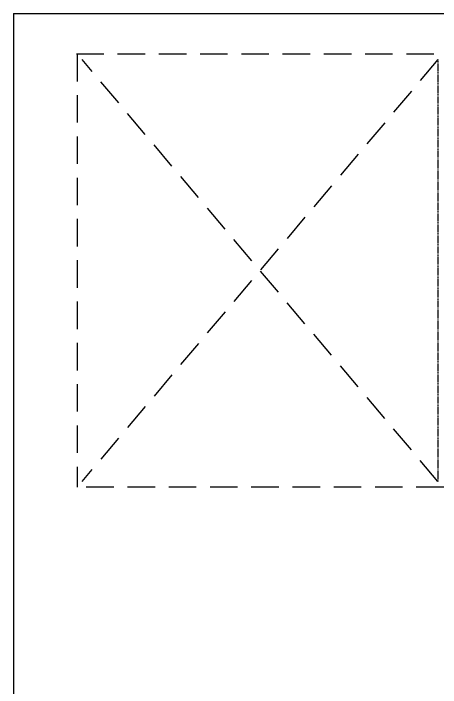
# Model space of a CAD drawing. Header units: millimetres. Extents: x -1932176 to 78768, y -1967 to 1266654.
# Drawn here: x -1732068 to -1730589, y 1216347 to 1218679 of the extents above; entities that cross this region are included whole.
import ezdxf

# ---------------------------------------------------------------- set-up
doc = ezdxf.new("R2010")
doc.units = ezdxf.units.MM
doc.linetypes.add('HIDDEN2', pattern=[4.7625, 3.175, -1.5875])

msp = doc.modelspace()

# ---------------------------------------------------------------- linework, layer by layer
at = {"color": 252, "ltscale": 30}
msp.add_line((-1732067.88489, 1218678.72051), (-1730577.5057, 1218679.32618), dxfattribs=at)
at = {"linetype": 'HIDDEN2', "ltscale": 30, "transparency": 33554687}
for p, q in [((-1731849.94119, 1218539.6777), (-1730577.50436, 1218539.60812)), ((-1730577.50546, 1217039.60959), (-1731847.83184, 1217040.12583))]:
    msp.add_line(p, q, dxfattribs=at)
at = {"linetype": 'HIDDEN2', "ltscale": 30}
msp.add_line((-1731847.74985, 1218539.67758), (-1731847.83184, 1217040.12583), dxfattribs=at)
at = {"linetype": 'HIDDEN2', "ltscale": 30, "transparency": 16777216}
for p, q in [((-1730597.50437, 1218519.60921), (-1731830.54246, 1217060.11881)), ((-1730597.50544, 1217059.61772), (-1731829.94932, 1218519.67661))]:
    msp.add_line(p, q, dxfattribs=at)
at = {"linetype": 'HIDDEN2', "transparency": 33554687}
msp.add_line((-1730597.50437, 1218519.60921), (-1730597.50544, 1217059.61772), dxfattribs=at)
at = {"color": 252, "transparency": 16777216}
msp.add_lwpolyline([(-1732067.88489, 1218678.72051), (-1732067.88489, 1213330.72011), (-1730578.31498, 1213330.72011)], dxfattribs=at)

doc.saveas('drawing.dxf')
